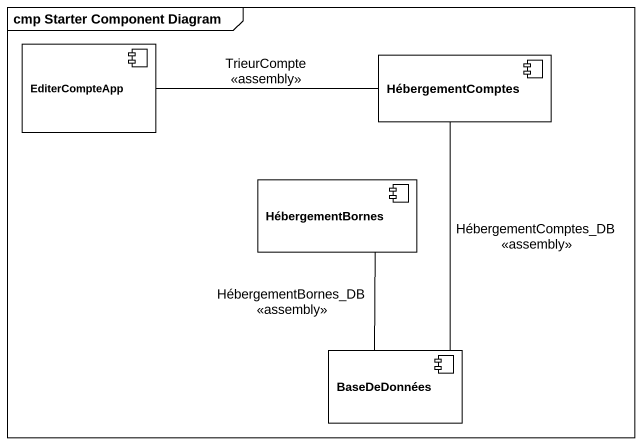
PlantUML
@startuml
mainframe cmp Starter Component Diagram
component EditerCompteApp
component HébergementComptes
component HébergementBornes
component BaseDeDonnées
EditerCompteApp -right- HébergementComptes : TrieurCompte\n<<assembly>>
HébergementComptes -- BaseDeDonnées : HébergementComptes_DB\n<<assembly>>
HébergementBornes -- BaseDeDonnées : HébergementBornes_DB\n<<assembly>>
@enduml
